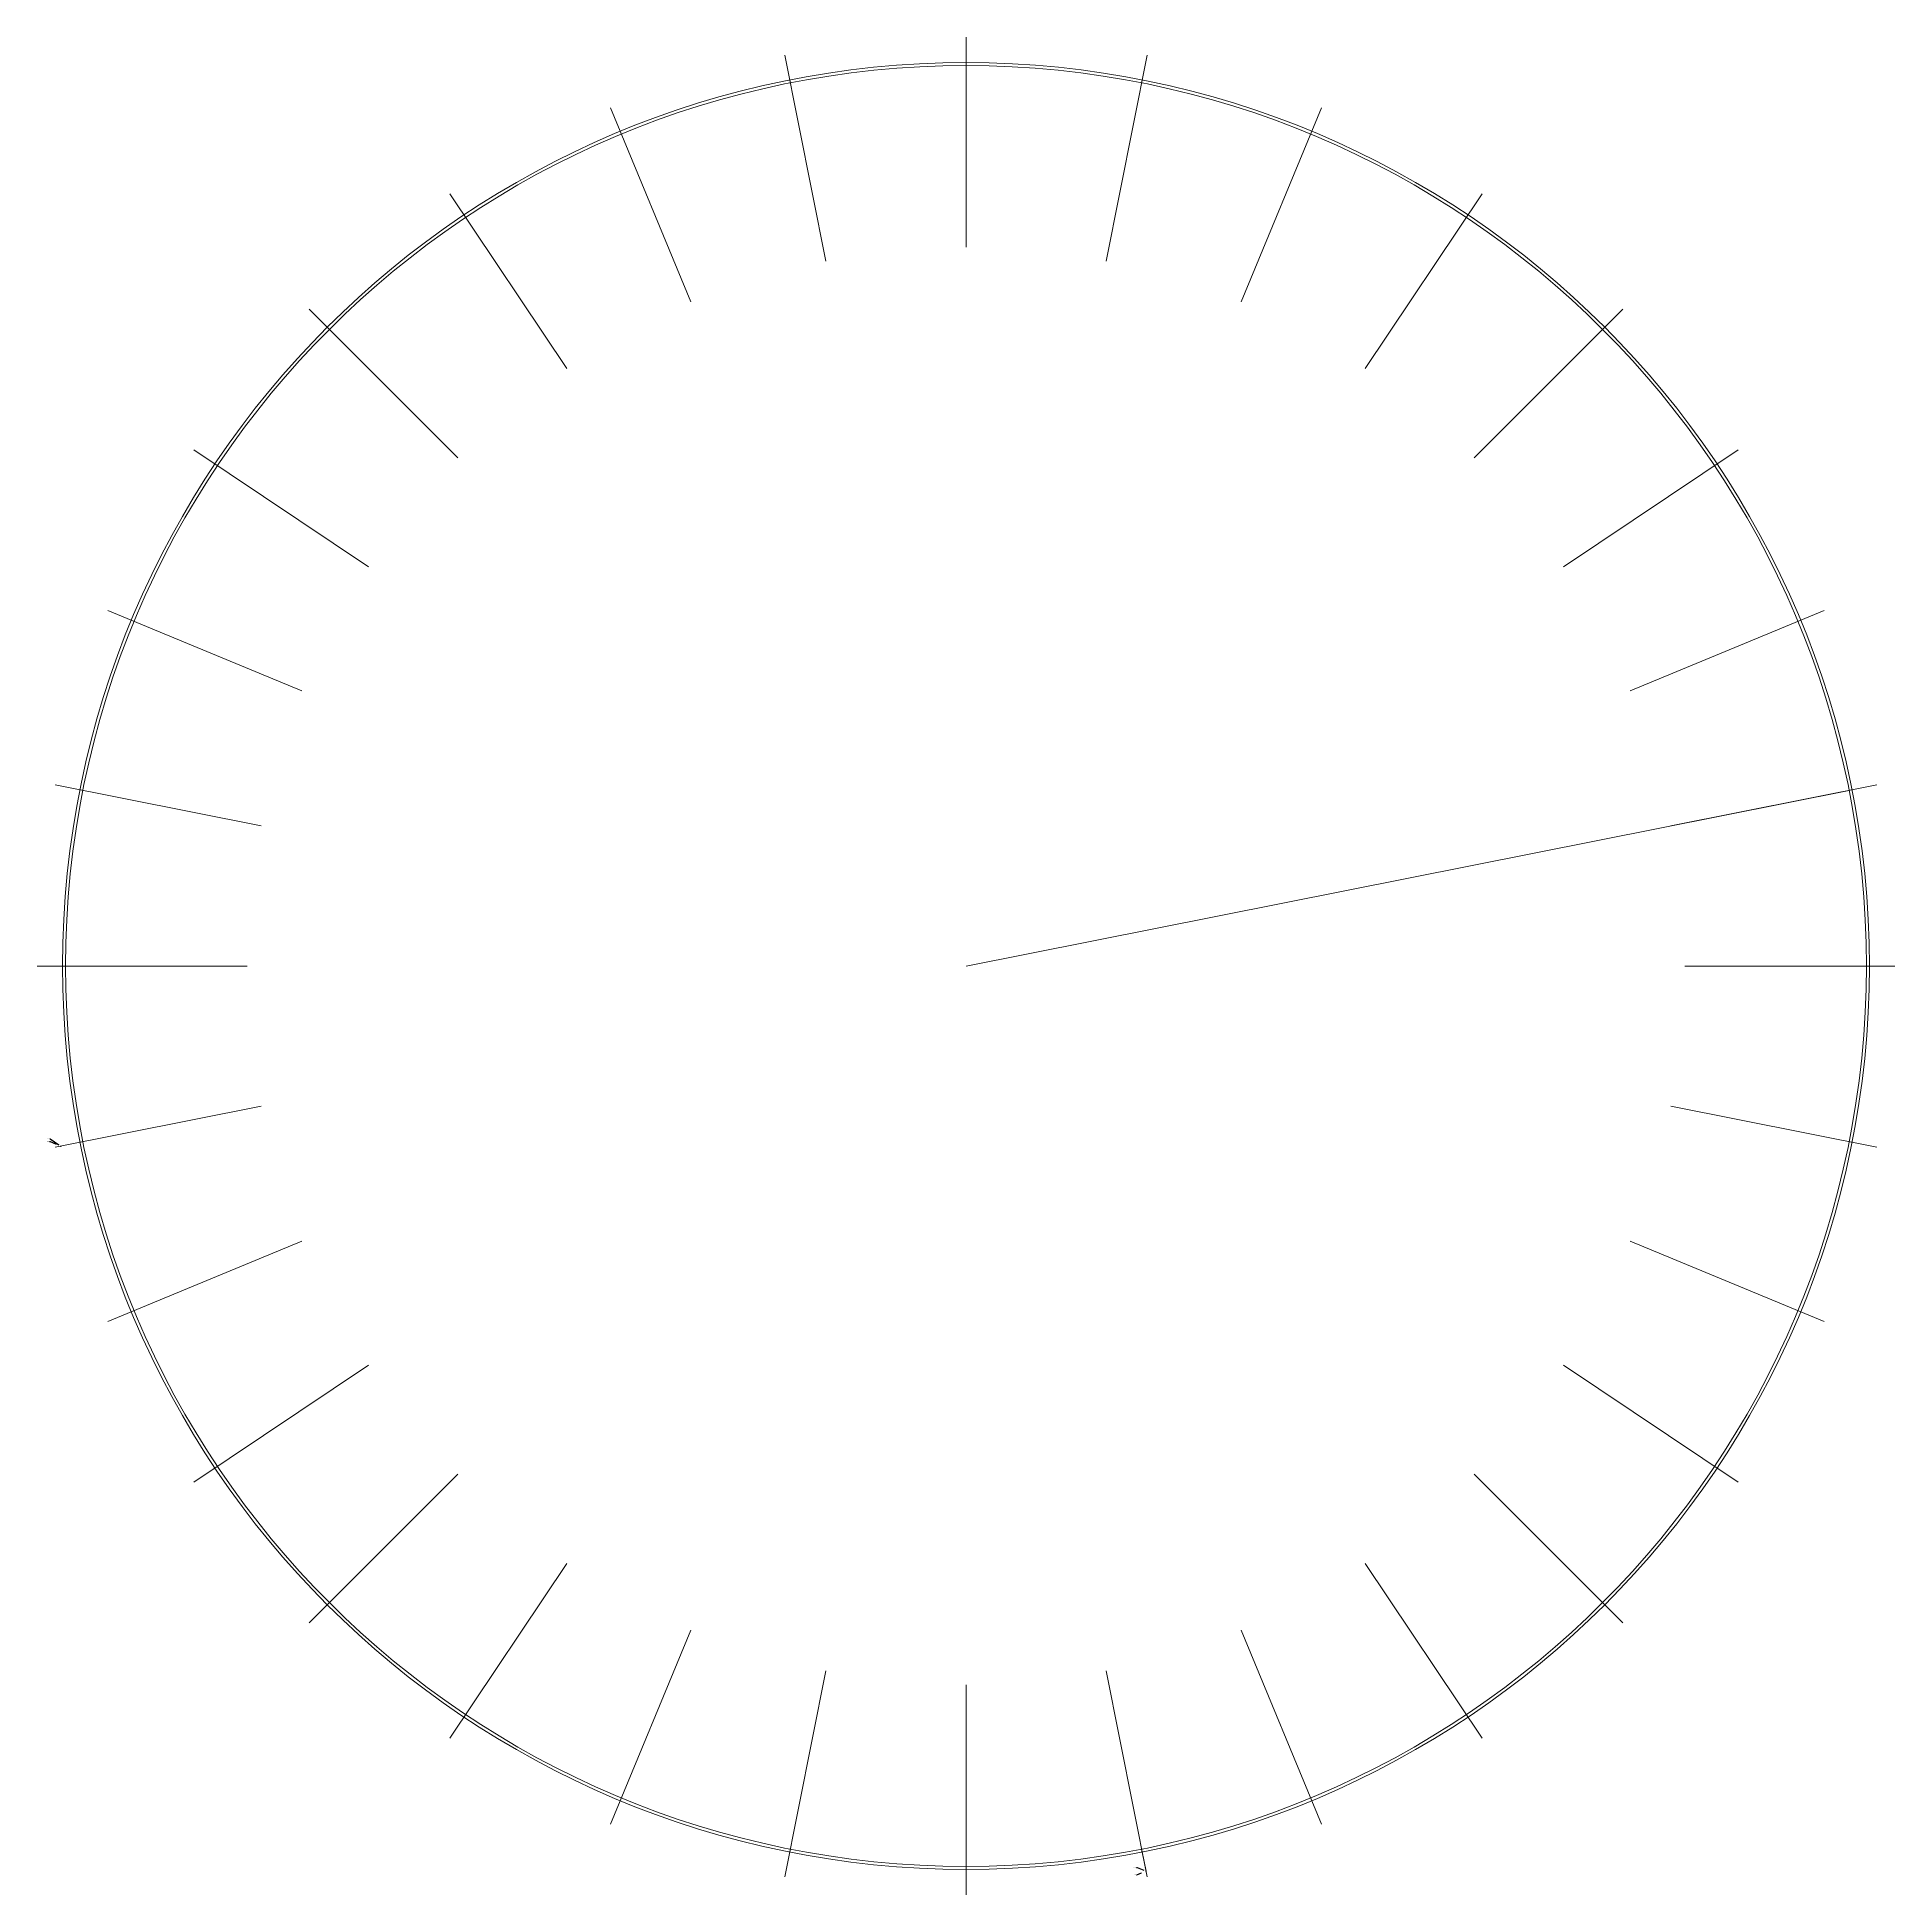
# Model space of a CAD drawing. Header units: centimetres. Extents: x 90 to 710, y 90 to 710.
import ezdxf

# ---------------------------------------------------------------- set-up
doc = ezdxf.new("R2010")
doc.units = ezdxf.units.CM
doc.header["$PDMODE"] = 35
doc.layers.add('detalii', color=201, linetype='Continuous', lineweight=20)
doc.layers.add('dimensiuni', color=111, linetype='Continuous', lineweight=15)
doc.styles.get("Standard").update_dxf_attribs({"font": 'arial.ttf'})
doc.dimstyles.get("Standard").update_dxf_attribs({"dimtxt": 0.18, "dimasz": 0.18, "dimexe": 0.18, "dimexo": 0.0625, "dimgap": 0.09, "dimtad": 0, "dimtih": 1, "dimtoh": 1, "dimdec": 4, "dimzin": 0, "dimdsep": 46, "dimtxsty": 'Standard', "dimcen": 0.09, "dimadec": 0, "dimazin": 0, "dimtfac": 1, "dimtdec": 4, "dimtofl": 0, "dimtmove": 0, "dimatfit": 3, "dimfxl": 1, "dimtolj": 1, "dimtzin": 0, "dimarcsym": 0})

# ---------------------------------------------------------------- blocks, each defined once
blk = doc.blocks.new('*D10')
at = {"layer": 'Defpoints', "color": 0, "transparency": 16777216}
for p in [(97.02, 340.58, 7.2), (98.41, 340.01, 7.2)]:
    blk.add_point(p, dxfattribs=at)
at = {"layer": 'dimensiuni', "color": 0, "lineweight": -2, "transparency": 16777216}
for p, q in [((94.62, 341.49), (94.8, 341.49)), ((94.8, 341.49), (96.85, 340.65)), ((98.32, 340.01), (98.5, 340.01)), ((98.41, 339.92), (98.41, 340.1))]:
    blk.add_line(p, q, dxfattribs=at)
at = {"layer": 'dimensiuni', "color": 0, "transparency": 16777216}
blk.add_solid([(96.86, 340.67), (96.84, 340.62), (97.02, 340.58)], dxfattribs=at)
at = {"layer": 'dimensiuni', "color": 0, "transparency": 16777216, "insert": (94.07, 341.49), "char_height": 0.18, "attachment_point": 5}
blk.add_mtext('\\A1;R1.5000', dxfattribs=at)
blk = doc.blocks.new('*D11')
at = {"layer": 'Defpoints', "color": 0, "transparency": 16777216}
for p in [(97.91, 340.35, 5), (98.91, 339.67, 5)]:
    blk.add_point(p, dxfattribs=at)
at = {"layer": 'dimensiuni', "color": 0, "lineweight": -2, "transparency": 16777216}
for p, q in [((94.7, 342.4), (94.88, 342.4)), ((94.88, 342.4), (97.76, 340.45)), ((98.32, 340.01), (98.5, 340.01)), ((98.41, 339.92), (98.41, 340.1))]:
    blk.add_line(p, q, dxfattribs=at)
at = {"layer": 'dimensiuni', "color": 0, "transparency": 16777216}
blk.add_solid([(97.78, 340.47), (97.75, 340.42), (97.91, 340.35)], dxfattribs=at)
at = {"layer": 'dimensiuni', "color": 0, "transparency": 16777216, "insert": (94.14, 342.4), "char_height": 0.18, "attachment_point": 5}
blk.add_mtext('\\A1;∅1.2000', dxfattribs=at)
blk = doc.blocks.new('*D14')
at = {"layer": 'Defpoints', "color": 0, "transparency": 16777216}
for p in [(458.59, 97.86, 7.2), (459.99, 98.41, 7.2)]:
    blk.add_point(p, dxfattribs=at)
at = {"layer": 'dimensiuni', "color": 0, "lineweight": -2, "transparency": 16777216}
for p, q in [((456.77, 97.22), (456.95, 97.22)), ((456.95, 97.22), (458.43, 97.8)), ((459.9, 98.41), (460.08, 98.41)), ((459.99, 98.32), (459.99, 98.5))]:
    blk.add_line(p, q, dxfattribs=at)
at = {"layer": 'dimensiuni', "color": 0, "transparency": 16777216}
blk.add_solid([(458.41, 97.83), (458.44, 97.77), (458.59, 97.86)], dxfattribs=at)
at = {"layer": 'dimensiuni', "color": 0, "transparency": 16777216, "insert": (456.22, 97.22), "char_height": 0.18, "attachment_point": 5}
blk.add_mtext('\\A1;R1.5000', dxfattribs=at)
blk = doc.blocks.new('*D15')
at = {"layer": 'Defpoints', "color": 0, "transparency": 16777216}
for p in [(459.44, 98.64, 5), (460.54, 98.18, 5)]:
    blk.add_point(p, dxfattribs=at)
at = {"layer": 'dimensiuni', "color": 0, "lineweight": -2, "transparency": 16777216}
for p, q in [((456.82, 99.65), (457, 99.65)), ((457, 99.65), (459.27, 98.71)), ((459.9, 98.41), (460.08, 98.41)), ((459.99, 98.32), (459.99, 98.5))]:
    blk.add_line(p, q, dxfattribs=at)
at = {"layer": 'dimensiuni', "color": 0, "transparency": 16777216}
blk.add_solid([(459.28, 98.74), (459.26, 98.68), (459.44, 98.64)], dxfattribs=at)
at = {"layer": 'dimensiuni', "color": 0, "transparency": 16777216, "insert": (456.26, 99.65), "char_height": 0.18, "attachment_point": 5}
blk.add_mtext('\\A1;∅1.2000', dxfattribs=at)

msp = doc.modelspace()

# ---------------------------------------------------------------- linework, layer by layer
at = {"layer": 'detalii'}
for p, q in [((400, 709.5), (400, 639.5)), ((339.61955, 703.55304), (353.27587, 634.89807)), ((460.38045, 703.55304), (446.72413, 634.89807)), ((281.55948, 685.94072), (308.34732, 621.26915)), ((518.44052, 685.94072), (491.65268, 621.26915)), ((228.05101, 657.33985), (266.94093, 599.13697)), ((571.94899, 657.33985), (533.05907, 599.13697)), ((181.15045, 618.84955), (230.64793, 569.35207)), ((618.84955, 618.84955), (569.35207, 569.35207)), ((142.66015, 571.94899), (200.86303, 533.05907)), ((657.33985, 571.94899), (599.13697, 533.05907)), ((114.05928, 518.44052), (178.73085, 491.65268)), ((685.94072, 518.44052), (621.26915, 491.65268)), ((96.44696, 460.38045), (165.10193, 446.72413)), ((694.23558, 458.5271), (400, 400)), ((703.55304, 460.38045), (634.89807, 446.72413)), ((90.5, 400), (160.5, 400)), ((709.5, 400), (639.5, 400)), ((96.44696, 339.61955), (165.10193, 353.27587)), ((703.55304, 339.61955), (634.89807, 353.27587)), ((114.05928, 281.55948), (178.73085, 308.34732)), ((685.94072, 281.55948), (621.26915, 308.34732)), ((142.66015, 228.05101), (200.86303, 266.94093)), ((657.33985, 228.05101), (599.13697, 266.94093)), ((181.15045, 181.15045), (230.64793, 230.64793)), ((618.84955, 181.15045), (569.35207, 230.64793)), ((228.05101, 142.66015), (266.94093, 200.86303)), ((571.94899, 142.66015), (533.05907, 200.86303)), ((281.55948, 114.05928), (308.34732, 178.73085)), ((518.44052, 114.05928), (491.65268, 178.73085)), ((339.61955, 96.44696), (353.27587, 165.10193)), ((460.38045, 96.44696), (446.72413, 165.10193)), ((400, 90.5), (400, 160.5)), ((458.5271, 105.76442), (458.5271, 105.76442, 5)), ((458.5271, 105.76442), (458.5271, 105.76442, 7)), ((458.72219, 104.78363), (459.99027, 98.40853))]:
    msp.add_line(p, q, dxfattribs=at)
for radius in [301, 300]:
    msp.add_circle((400, 400), radius, dxfattribs=at)
at = {"layer": 'dimensiuni'}
msp.add_line((459.99027, 98.40853, 5), (458.5271, 105.76442), dxfattribs=at)

# ---------------------------------------------------------------- dimensions: what is measured, and where the dimension line sits
for center, mpoint, picture, middle in [((98.40853, 340.00973, 7.2), (97.02018, 340.57761, 7.2), '*D10', (94.06807, 341.48676)), ((459.99027, 98.40853, 7.2), (458.593, 97.86299, 7.2), '*D14', (456.21796, 97.2205))]:
    dim = msp.add_radius_dim(center=center, mpoint=mpoint, dimstyle='Standard', dxfattribs=at)
    dim.commit()
    dim.dimension.update_dxf_attribs({"geometry": picture, "text_midpoint": middle, "dimtype": 164})
for p1, p2, picture, middle in [((98.90511, 339.67297, 5), (97.91194, 340.34648, 5), '*D11', (94.14077, 342.40123)), ((460.54434, 98.17829, 5), (459.43621, 98.63876, 5), '*D15', (456.26272, 99.64946))]:
    dim = msp.add_diameter_dim_2p(p1=p1, p2=p2, dimstyle='Standard', dxfattribs=at)
    dim.commit()
    dim.dimension.update_dxf_attribs({"geometry": picture, "text_midpoint": middle, "dimtype": 163})

doc.saveas('drawing.dxf')
